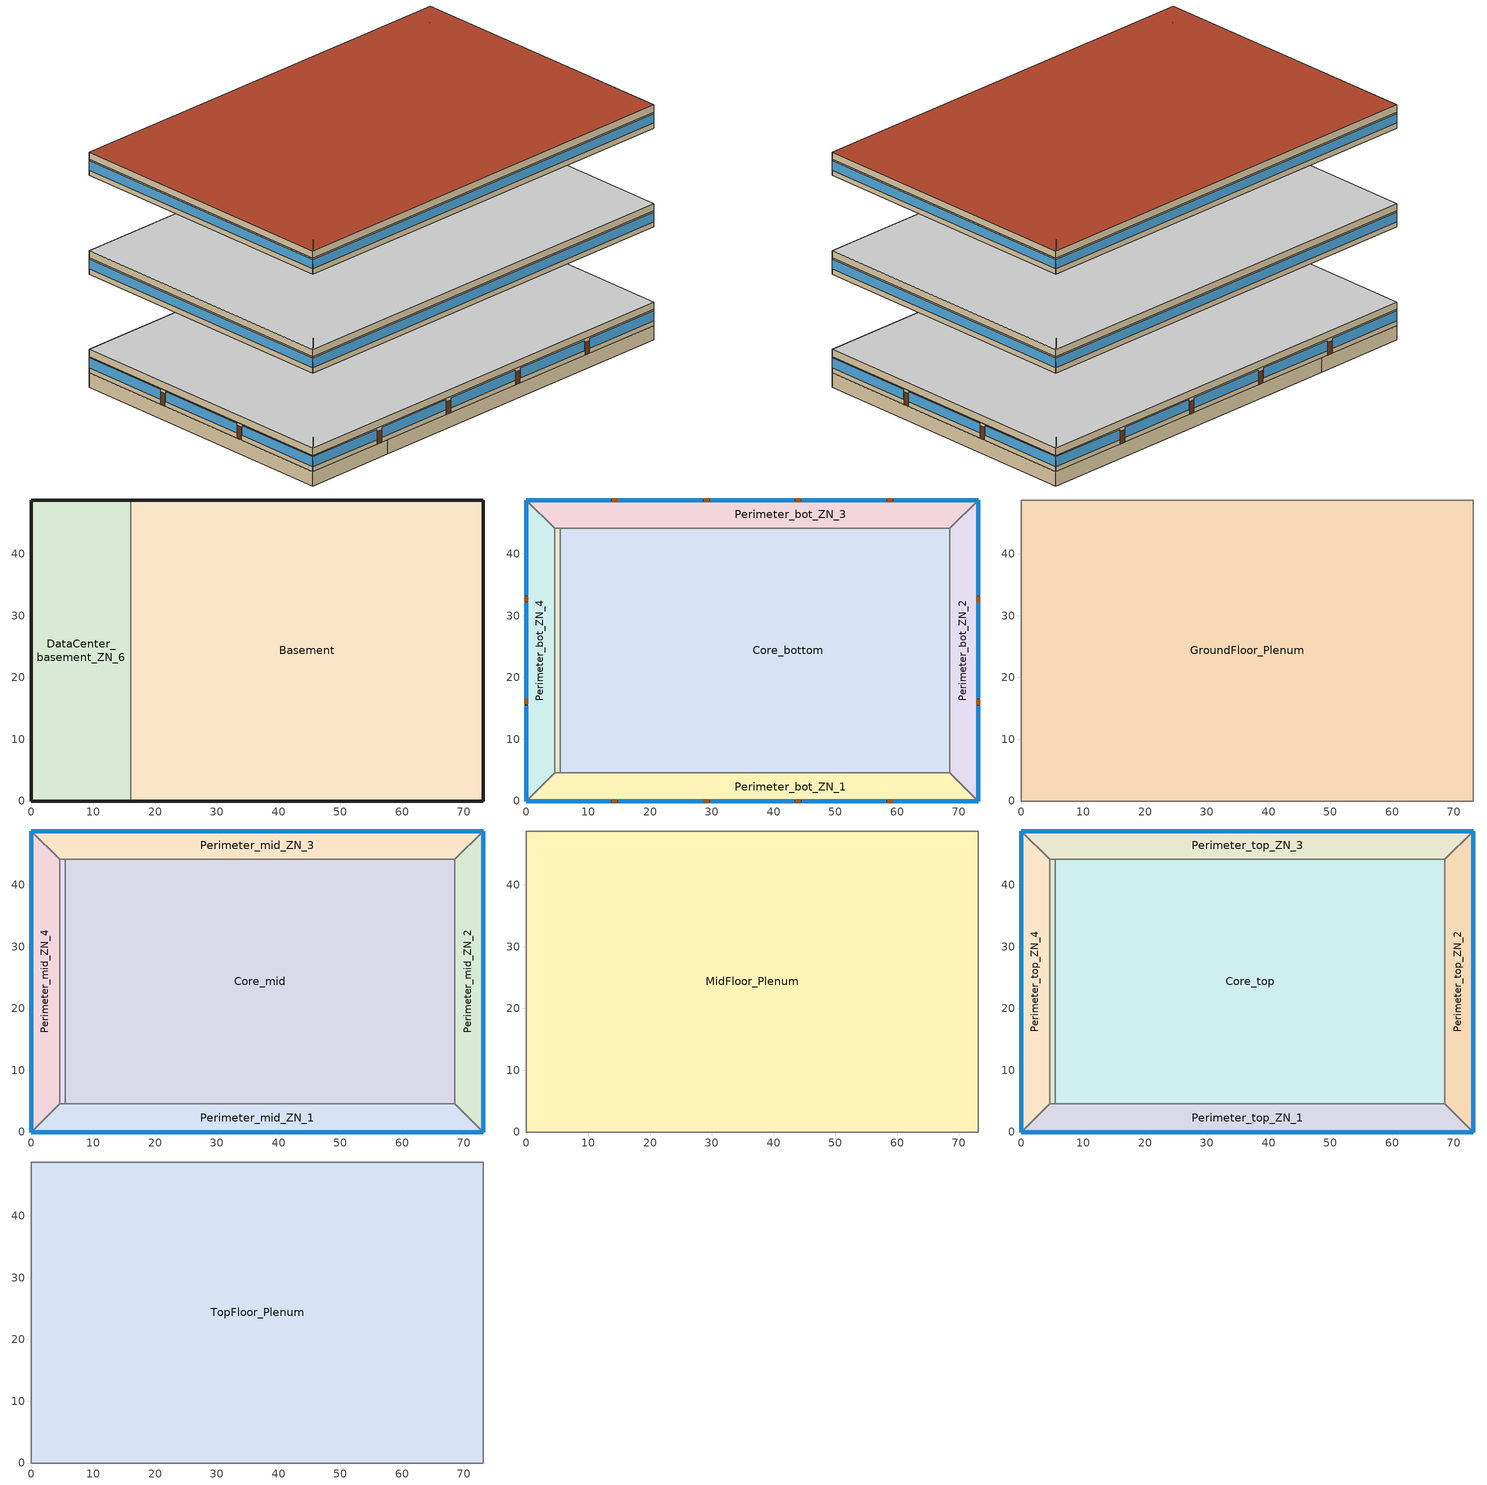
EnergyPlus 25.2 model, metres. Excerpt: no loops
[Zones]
Basement
 floor adiabatic (ext_slab_8in_with_carpet): 73.11,48.74 73.11,0 16.08,0 16.08,48.74 z-2.44
 wall ground (Basement_Wall_East_Cfactor): 73.11,0 73.11,48.74 z-2.44:0
 wall ground (Basement_Wall_South_Cfactor): 16.08,0 73.11,0 z-2.44:0
 wall ground (Basement_Wall_North_Cfactor): 73.11,48.74 16.08,48.74 z-2.44:0
 wall to DataCenter_basement_ZN_6 (int_wall): 16.08,48.74 16.08,0 z-2.44:0
DataCenter_basement_ZN_6
 floor adiabatic (ext_slab_8in_with_carpet): 16.08,48.74 16.08,0 0,0 0,48.74 z-2.44
 wall ground (DataCenter_basement_ZN_6_Wall_North_Cfactor): 16.08,48.74 0,48.74 z-2.44:0
 wall ground (DataCenter_basement_ZN_6_Wall_South_Cfactor): 0,0 16.08,0 z-2.44:0
 wall ground (DataCenter_basement_ZN_6_Wall_West_Cfactor): 0,48.74 0,0 z-2.44:0
Core_bottom
 floor to DataCenter_basement_ZN_6 (int_slab_floor): 16.08,44.16 16.08,4.57 5.49,4.57 5.49,44.16 z0
 floor to Basement (int_slab_floor): 68.53,44.16 68.53,4.57 16.08,4.57 16.08,44.16 z0
 wall to Perimeter_bot_ZN_1 (int_wall): 5.49,4.57 68.53,4.57 z0:2.74
 wall to DataCenter_bot_ZN_6 (int_wall): 5.49,44.16 5.49,4.57 z0:2.74
 wall to Perimeter_bot_ZN_3 (int_wall): 68.53,44.16 5.49,44.16 z0:2.74
 wall to Perimeter_bot_ZN_2 (int_wall): 68.53,4.57 68.53,44.16 z0:2.74
 ceiling adiabatic (DropCeiling): 5.49,44.16 5.49,4.57 68.53,4.57 68.53,44.16 z2.74
Perimeter_bot_ZN_3
 floor to Basement (int_slab_floor): 73.11,48.74 68.53,44.16 16.08,44.16 16.08,48.74 z0
 floor to DataCenter_basement_ZN_6 (int_slab_floor): 16.08,48.74 16.08,44.16 4.57,44.16 0,48.74 z0
 wall outside (nonres_ext_wall_grd): 73.11,48.74 0,48.74 z0:2.74
 wall to Perimeter_bot_ZN_4 (int_wall): 0,48.74 4.57,44.16 z0:2.74
 wall to Perimeter_bot_ZN_2 (int_wall): 68.53,44.16 73.11,48.74 z0:2.74
 wall to DataCenter_bot_ZN_6 (int_wall): 4.57,44.16 5.49,44.16 z0:2.74
 window (Window_U_0.57_SHGC_North_0.39): 73.11,48.74 59.46,48.74 / 58.24,48.74 44.6,48.74 / 43.38,48.74 29.73,48.74 / 28.51,48.74 14.86,48.74 / 13.65,48.74 0,48.74 z0.8:2.5
 door (Swinging Door_con): 59.29,48.74 58.38,48.74 / 44.44,48.74 43.52,48.74 / 29.61,48.74 28.7,48.74 / 14.74,48.74 13.82,48.74 z0:2.13
 ceiling adiabatic (DropCeiling): 0,48.74 4.57,44.16 68.53,44.16 73.11,48.74 z2.74
Perimeter_bot_ZN_2
 floor to Basement (int_slab_floor): 73.11,48.74 73.11,0 68.53,4.57 68.53,44.16 z0
 wall outside (nonres_ext_wall_grd): 73.11,0 73.11,48.74 z0:2.74
 wall to Perimeter_bot_ZN_1 (int_wall): 68.53,4.57 73.11,0 z0:2.74
 window (Window_U_0.57_SHGC_East_0.39): 73.11,0 73.11,15.43 / 73.11,16.65 73.11,32.09 / 73.11,33.3 73.11,48.74 z0.83:2.5
 door (Swinging Door_con): 73.11,15.6 73.11,16.51 / 73.11,32.21 73.11,33.12 z0:2.13
 ceiling adiabatic (DropCeiling): 68.53,44.16 68.53,4.57 73.11,0 73.11,48.74 z2.74
Perimeter_bot_ZN_1
 floor to DataCenter_basement_ZN_6 (int_slab_floor): 16.08,4.57 16.08,0 0,0 4.57,4.57 z0
 floor to Basement (int_slab_floor): 68.53,4.57 73.11,0 16.08,0 16.08,4.57 z0
 wall outside (nonres_ext_wall_grd): 0,0 73.11,0 z0:2.74
 wall to DataCenter_bot_ZN_6 (int_wall): 5.49,4.57 4.57,4.57 z0:2.74
 wall to Perimeter_bot_ZN_4 (int_wall): 4.57,4.57 0,0 z0:2.74
 window (Window_U_0.57_SHGC_South_0.39): 0,0 13.65,0 / 14.87,0 28.51,0 / 29.73,0 43.38,0 / 44.6,0 58.24,0 / 59.46,0 73.11,0 z0.8:2.5
 door (Swinging Door_con): 13.81,0 14.73,0 / 28.64,0 29.56,0 / 43.53,0 44.44,0 / 58.43,0 59.34,0 z0:2.13
 ceiling adiabatic (DropCeiling): 4.57,4.57 0,0 73.11,0 68.53,4.57 z2.74
Perimeter_bot_ZN_4
 floor to DataCenter_basement_ZN_6 (int_slab_floor): 4.57,44.16 4.57,4.57 0,0 0,48.74 z0
 wall outside (nonres_ext_wall_grd): 0,48.74 0,0 z0:2.74
 wall to DataCenter_bot_ZN_6 (int_wall): 4.57,4.57 4.57,44.16 z0:2.74
 window (Window_U_0.57_SHGC_West_0.39): 0,48.74 0,33.3 / 0,32.09 0,16.65 / 0,15.43 0,0 z0.83:2.5
 door (Swinging Door_con): 0,33.19 0,32.27 / 0,16.55 0,15.64 z0:2.13
 ceiling adiabatic (DropCeiling): 0,48.74 0,0 4.57,4.57 4.57,44.16 z2.74
DataCenter_bot_ZN_6
 floor to DataCenter_basement_ZN_6 (int_slab_floor): 5.49,44.16 5.49,4.57 4.57,4.57 4.57,44.16 z0
 ceiling adiabatic (DropCeiling): 4.57,44.16 4.57,4.57 5.49,4.57 5.49,44.16 z2.74
GroundFloor_Plenum
 wall adiabatic (nonres_ext_wall_grd): 73.11,48.74 0,48.74 0,0 73.11,0 73.11,48.74 z2.74:3.96
 ceiling adiabatic (int_slab_ceiling): 0,48.74 0,0 73.11,0 73.11,48.74 z3.96
Core_mid
 floor adiabatic (int_slab_floor): 68.53,44.16 68.53,4.57 5.49,4.57 5.49,44.16 z16.77
 wall to Perimeter_mid_ZN_1 (int_wall): 5.49,4.57 68.53,4.57 z16.77:19.51
 wall to DataCenter_mid_ZN_6 (int_wall): 5.49,44.16 5.49,4.57 z16.77:19.51
 wall to Perimeter_mid_ZN_3 (int_wall): 68.53,44.16 5.49,44.16 z16.77:19.51
 wall to Perimeter_mid_ZN_2 (int_wall): 68.53,4.57 68.53,44.16 z16.77:19.51
 ceiling adiabatic (DropCeiling): 5.49,44.16 5.49,4.57 68.53,4.57 68.53,44.16 z19.51
Perimeter_mid_ZN_3
 floor adiabatic (int_slab_floor): 73.11,48.74 68.53,44.16 4.57,44.16 0,48.74 z16.77
 wall outside (nonres_ext_wall_mid): 73.11,48.74 0,48.74 z16.77:19.51
 wall to Perimeter_mid_ZN_4 (int_wall): 0,48.74 4.57,44.16 z16.77:19.51
 wall to Perimeter_mid_ZN_2 (int_wall): 68.53,44.16 73.11,48.74 z16.77:19.51
 wall to DataCenter_mid_ZN_6 (int_wall): 4.57,44.16 5.49,44.16 z16.77:19.51
 window (Window_U_0.57_SHGC_North_0.39): 73.11,48.74 0,48.74 z17.68:19.27
 ceiling adiabatic (DropCeiling): 0,48.74 4.57,44.16 68.53,44.16 73.11,48.74 z19.51
Perimeter_mid_ZN_2
 floor adiabatic (int_slab_floor): 73.11,48.74 73.11,0 68.53,4.57 68.53,44.16 z16.77
 wall outside (nonres_ext_wall_mid): 73.11,0 73.11,48.74 z16.77:19.51
 wall to Perimeter_mid_ZN_1 (int_wall): 68.53,4.57 73.11,0 z16.77:19.51
 window (Window_U_0.57_SHGC_East_0.39): 73.11,0 73.11,48.74 z17.68:19.27
 ceiling adiabatic (DropCeiling): 68.53,44.16 68.53,4.57 73.11,0 73.11,48.74 z19.51
Perimeter_mid_ZN_1
 floor adiabatic (int_slab_floor): 68.53,4.57 73.11,0 0,0 4.57,4.57 z16.77
 wall outside (nonres_ext_wall_mid): 0,0 73.11,0 z16.77:19.51
 wall to DataCenter_mid_ZN_6 (int_wall): 5.49,4.57 4.57,4.57 z16.77:19.51
 wall to Perimeter_mid_ZN_4 (int_wall): 4.57,4.57 0,0 z16.77:19.51
 window (Window_U_0.57_SHGC_South_0.39): 0,0 73.11,0 z17.68:19.27
 ceiling adiabatic (DropCeiling): 4.57,4.57 0,0 73.11,0 68.53,4.57 z19.51
Perimeter_mid_ZN_4
 floor adiabatic (int_slab_floor): 4.57,44.16 4.57,4.57 0,0 0,48.74 z16.77
 wall outside (nonres_ext_wall_mid): 0,48.74 0,0 z16.77:19.51
 wall to DataCenter_mid_ZN_6 (int_wall): 4.57,4.57 4.57,44.16 z16.77:19.51
 window (Window_U_0.57_SHGC_West_0.39): 0,48.74 0,0 z17.68:19.27
 ceiling adiabatic (DropCeiling): 0,48.74 0,0 4.57,4.57 4.57,44.16 z19.51
DataCenter_mid_ZN_6
 floor adiabatic (int_slab_floor): 5.49,44.16 5.49,4.57 4.57,4.57 4.57,44.16 z16.77
 ceiling adiabatic (DropCeiling): 4.57,44.16 4.57,4.57 5.49,4.57 5.49,44.16 z19.51
MidFloor_Plenum
 wall adiabatic (nonres_ext_wall_mid): 73.11,48.74 0,48.74 0,0 73.11,0 73.11,48.74 z19.51:20.73
 ceiling adiabatic (int_slab_ceiling): 0,48.74 0,0 73.11,0 73.11,48.74 z20.73
Core_top
 floor adiabatic (int_slab_floor): 68.53,44.16 68.53,4.57 5.49,4.57 5.49,44.16 z33.54
 wall to Perimeter_bot_ZN_1 (int_wall): 5.49,4.57 68.53,4.57 z33.54:36.28
 wall to Perimeter_top_ZN_4 (int_wall): 5.49,44.16 5.49,4.57 z33.54:36.28
 wall to Perimeter_top_ZN_3 (int_wall): 68.53,44.16 5.49,44.16 z33.54:36.28
 wall to Perimeter_top_ZN_2 (int_wall): 68.53,4.57 68.53,44.16 z33.54:36.28
 ceiling adiabatic (DropCeiling): 5.49,44.16 5.49,4.57 68.53,4.57 68.53,44.16 z36.28
Perimeter_top_ZN_3
 floor adiabatic (int_slab_floor): 73.11,48.74 68.53,44.16 4.57,44.16 0,48.74 z33.54
 wall outside (nonres_ext_wall_top): 73.11,48.74 0,48.74 z33.54:36.28
 wall to Perimeter_top_ZN_4 (int_wall): 0,48.74 4.57,44.16 z33.54:36.28
 wall to Perimeter_top_ZN_2 (int_wall): 68.53,44.16 73.11,48.74 z33.54:36.28
 wall to DataCenter_top_ZN_6 (int_wall): 4.57,44.16 5.49,44.16 z33.54:36.28
 window (Window_U_0.57_SHGC_North_0.39): 73.11,48.74 0,48.74 z34.45:36.04
 ceiling adiabatic (DropCeiling): 0,48.74 4.57,44.16 68.53,44.16 73.11,48.74 z36.28
Perimeter_top_ZN_2
 floor adiabatic (int_slab_floor): 73.11,48.74 73.11,0 68.53,4.57 68.53,44.16 z33.54
 wall outside (nonres_ext_wall_top): 73.11,0 73.11,48.74 z33.54:36.28
 wall to Perimeter_top_ZN_1 (int_wall): 68.53,4.57 73.11,0 z33.54:36.28
 window (Window_U_0.57_SHGC_East_0.39): 73.11,0 73.11,48.74 z34.45:36.04
 ceiling adiabatic (DropCeiling): 68.53,44.16 68.53,4.57 73.11,0 73.11,48.74 z36.28
Perimeter_top_ZN_1
 floor adiabatic (int_slab_floor): 68.53,4.57 73.11,0 0,0 4.57,4.57 z33.54
 wall outside (nonres_ext_wall_top): 0,0 73.11,0 z33.54:36.28
 wall to DataCenter_top_ZN_6 (int_wall): 5.49,4.57 4.57,4.57 z33.54:36.28
 wall to Perimeter_top_ZN_4 (int_wall): 4.57,4.57 0,0 z33.54:36.28
 window (Window_U_0.57_SHGC_South_0.39): 0,0 73.11,0 z34.45:36.04
 ceiling adiabatic (DropCeiling): 4.57,4.57 0,0 73.11,0 68.53,4.57 z36.28
Perimeter_top_ZN_4
 floor adiabatic (int_slab_floor): 4.57,44.16 4.57,4.57 0,0 0,48.74 z33.54
 wall outside (nonres_ext_wall_top): 0,48.74 0,0 z33.54:36.28
 wall to DataCenter_top_ZN_6 (int_wall): 4.57,4.57 4.57,44.16 z33.54:36.28
 window (Window_U_0.57_SHGC_West_0.39): 0,48.74 0,0 z34.45:36.04
 ceiling adiabatic (DropCeiling): 0,48.74 0,0 4.57,4.57 4.57,44.16 z36.28
DataCenter_top_ZN_6
 floor adiabatic (int_slab_floor): 5.49,44.16 5.49,4.57 4.57,4.57 4.57,44.16 z33.54
 ceiling adiabatic (DropCeiling): 4.57,44.16 4.57,4.57 5.49,4.57 5.49,44.16 z36.28
TopFloor_Plenum
 wall adiabatic (nonres_ext_wall_top): 0,0 73.11,0 73.11,48.74 0,48.74 0,0 z36.28:37.5
 roof outside (nonres_roof): 0,48.74 0,0 73.11,0 73.11,48.74 z37.5
[Building]
OfficeLarge: North Axis {deg}=0; Terrain=City; Loads Convergence Tolerance Value {W}=0.04; Temperature Convergence Tolerance Value {deltaC}=0.2; Solar Distribution=FullInteriorAndExterior; Maximum Number of Warmup Days=25; Minimum Number of Warmup Days=6
[Site:Location]
Denver-Aurora-Buckley.AFB_CO_USA WMO=724695: Latitude {deg}=39.72; Longitude {deg}=-104.75; Time Zone {hr}=-7; Elevation {m}=1726
[SizingPeriod:DesignDay] Day of Month=21; Dry-Bulb Temperature Range Modifier Type=DefaultMultipliers; Humidity Condition Type=Wetbulb; Barometric Pressure {Pa}=82237; Rain Indicator=No; Snow Indicator=No; Daylight Saving Time Indicator=No
Name | Month | Day Type | Maximum Dry-Bulb Temperature {C} | Daily Dry-Bulb Temperature Range {deltaC} | Wetbulb or DewPoint at Maximum Dry-Bulb {C} | Wind Speed {m/s} | Wind Direction {deg} | Solar Model Indicator | Sky Clearness | ASHRAE Clear Sky Optical Depth for Beam Irradiance (taub) | ASHRAE Clear Sky Optical Depth for Diffuse Irradiance (taud)
Denver-Aurora-Buckley.AFB_CO_USA Ann Htg 99.6% Condns DB | 12 | WinterDesignDay | -17.9 | 0 | -17.9 | 2.5 | 180 | ASHRAEClearSky | 0
Denver-Aurora-Buckley.AFB_CO_USA Ann Clg .4% Condns DB=>MWB | 7 | SummerDesignDay | 33.9 | 14.8 | 15 | 3.6 | 30 | ASHRAETau |  | 0.423 | 2.02
[Site:WaterMainsTemperature]
Calculation Method=Correlation; Annual Average Outdoor Air Temperature {C}=9.95; Maximum Difference In Monthly Average Outdoor Air Temperatures {deltaC}=23.7
[Site:GroundTemperature:FCfactorMethod]
7.1, 3, -1, 0.8, -0.2, 4.8, 6.1, 13.7, 22.2, 22.7, 21.7, 18.5
[Material:NoMass] Thermal Absorptance=0.9; Solar Absorptance=0.7
Name | Roughness | Thermal Resistance {m2-K/W} | Visible Absorptance
Opaque Door panel_con | MediumRough | 0.101886 | 0.7
CP02 CARPET PAD | VeryRough | 0.21648 | 0.8
Nonres_Roof_Insulation | MediumSmooth | 2.59864 | 0.7
Nonres_Exterior_Wall_Insulation_grd; Nonres_Exterior_Wall_Insulation_mid; Nonres_Exterior_Wall_Insulation_top | MediumSmooth | 1.71283 | 0.7
[Construction]
Swinging Door_con: Opaque Door panel_con
InteriorFurnishings: Std Wood 6inch
DropCeiling: AC02 Acoustic Ceiling
int_wall: G01 13mm gypsum board, G01 13mm gypsum board
ext_slab_8in_with_carpet: 200mm Normalweight concrete floor, CP02 CARPET PAD
int_slab_floor: 100mm Normalweight concrete floor, CP02 CARPET PAD
int_slab_ceiling: CP02 CARPET PAD, 100mm Normalweight concrete floor
nonres_roof: F13 Built-up roofing, Nonres_Roof_Insulation, F08 Metal surface
nonres_ext_wall_grd: F07 25mm stucco, G01 16mm gypsum board, Nonres_Exterior_Wall_Insulation_grd, G01 16mm gypsum board
nonres_ext_wall_mid: F07 25mm stucco, G01 16mm gypsum board, Nonres_Exterior_Wall_Insulation_mid, G01 16mm gypsum board
nonres_ext_wall_top: F07 25mm stucco, G01 16mm gypsum board, Nonres_Exterior_Wall_Insulation_top, G01 16mm gypsum board
Window_U_0.57_SHGC_East_0.39: Glazing Layer East
Window_U_0.57_SHGC_South_0.39: Glazing Layer South
Window_U_0.57_SHGC_West_0.39: Glazing Layer West
Window_U_0.57_SHGC_North_0.39: Glazing Layer North
[Material]
Name | Roughness | Thickness {m} | Conductivity {W/m-K} | Density {kg/m3} | Specific Heat {J/kg-K} | Thermal Absorptance | Solar Absorptance | Visible Absorptance
Std Wood 6inch | MediumSmooth | 0.15 | 0.12 | 540 | 1210 | 0.9 | 0.7 | 0.7
AC02 Acoustic Ceiling | MediumSmooth | 0.0127 | 0.057 | 288 | 1339 | 0.9 | 0.7 | 0.2
F07 25mm stucco | Smooth | 0.0254 | 0.72 | 1856 | 840 | 0.9 | 0.7 | 0.7
F08 Metal surface | Smooth | 0.0008 | 45.28 | 7824 | 500
F13 Built-up roofing | Rough | 0.0095 | 0.16 | 1120 | 1460 | 0.9 | 0.7
G01 13mm gypsum board | Smooth | 0.0127 | 0.16 | 800 | 1090 | 0.9 | 0.7 | 0.5
G01 16mm gypsum board | MediumSmooth | 0.0159 | 0.16 | 800 | 1090
100mm Normalweight concrete floor | MediumRough | 0.1016 | 2.31 | 2322 | 832
200mm Normalweight concrete floor | MediumRough | 0.2032 | 2.31 | 2322 | 832
[WindowMaterial:SimpleGlazingSystem] U-Factor {W/m2-K}=3.23661; Solar Heat Gain Coefficient=0.39; Visible Transmittance=0.429
Glazing Layer East; Glazing Layer South; Glazing Layer West; Glazing Layer North
[Construction:CfactorUndergroundWall] C-Factor {W/m2-K}=6.47292; Height {m}=2.439
Basement_Wall_East_Cfactor; Basement_Wall_South_Cfactor; Basement_Wall_North_Cfactor; DataCenter_basement_ZN_6_Wall_North_Cfactor; DataCenter_basement_ZN_6_Wall_South_Cfactor; DataCenter_basement_ZN_6_Wall_West_Cfactor
[Exterior:FuelEquipment] Fuel Use Type=Electricity
Name | Schedule | Design Level {W}
Elevator_Lift_Running | elevator_running_sch | 834376
Elevator_Lift_Standby | elevator_standby_sch | 19200
Elevators_Lights_Fan | ELEV_LIGHT_FAN_SCH_24_7 | 1944
[Zone]
Name | Type | Multiplier | Ceiling Height {m} | Volume {m3} | Floor Area {m2} | Part of Total Floor Area
Basement; Core_bottom; Core_top; Perimeter_bot_ZN_3; Perimeter_bot_ZN_2; Perimeter_bot_ZN_1; Perimeter_bot_ZN_4; Perimeter_top_ZN_3; Perimeter_top_ZN_2; Perimeter_top_ZN_1; Perimeter_top_ZN_4 | 1 | 1 | autocalculate | autocalculate | autocalculate | YES
Core_mid; Perimeter_mid_ZN_3; Perimeter_mid_ZN_2; Perimeter_mid_ZN_1; Perimeter_mid_ZN_4 | 1 | 10 | autocalculate | autocalculate | autocalculate | YES
GroundFloor_Plenum; TopFloor_Plenum |  | 1 | autocalculate | autocalculate | autocalculate | No
MidFloor_Plenum |  | 10 | autocalculate | autocalculate | autocalculate | No
DataCenter_bot_ZN_6; DataCenter_top_ZN_6; DataCenter_basement_ZN_6 |  | 1
DataCenter_mid_ZN_6 |  | 10
[InternalMass] Construction=InteriorFurnishings
Name | Zone or ZoneList | Surface Area {m2}
Basement_InternalMass_1 | Basement | 7126.21
Core_bottom_InternalMass_1 | Core_bottom | 5064.65
Core_mid_InternalMass_1 | Core_mid | 5064.65
Core_top_InternalMass_1 | Core_top | 5064.65
Perimeter_bot_ZN_3_InternalMass_1 | Perimeter_bot_ZN_3 | 626.8258
Perimeter_bot_ZN_2_InternalMass_1 | Perimeter_bot_ZN_2 | 403.9504
Perimeter_bot_ZN_1_InternalMass_1 | Perimeter_bot_ZN_1 | 626.8354
Perimeter_bot_ZN_4_InternalMass_1 | Perimeter_bot_ZN_4 | 403.9478
Perimeter_mid_ZN_3_InternalMass_1 | Perimeter_mid_ZN_3 | 626.8258
Perimeter_mid_ZN_2_InternalMass_1 | Perimeter_mid_ZN_2 | 403.9504
Perimeter_mid_ZN_1_InternalMass_1 | Perimeter_mid_ZN_1 | 626.8354
Perimeter_mid_ZN_4_InternalMass_1 | Perimeter_mid_ZN_4 | 403.9478
Perimeter_top_ZN_3_InternalMass_1 | Perimeter_top_ZN_3 | 626.8258
Perimeter_top_ZN_2_InternalMass_1 | Perimeter_top_ZN_2 | 403.9504
Perimeter_top_ZN_1_InternalMass_1 | Perimeter_top_ZN_1 | 626.8354
Perimeter_top_ZN_4_InternalMass_1 | Perimeter_top_ZN_4 | 403.9478
[People] Number of People Calculation Method=Area/Person; Floor Area per Person {m2/person}=18.5788; Fraction Radiant=0.3; Sensible Heat Fraction=AUTOCALCULATE; Activity Level Schedule=ACTIVITY_SCH; Enable ASHRAE 55 Comfort Warnings=No; Mean Radiant Temperature Calculation Type=EnclosureAveraged; Work Efficiency Schedule=WORK_EFF_SCH; Clothing Insulation Calculation Method=ClothingInsulationSchedule; Clothing Insulation Schedule=CLOTHING_SCH; Air Velocity Schedule=AIR_VELO_SCH; Thermal Comfort Model 1 Type=FANGER
Name | Zone or ZoneList or Space or SpaceList | Number of People Schedule
DataCenter_bot_ZN_6 | DataCenter_bot_ZN_6 | BLDG_OCC_SCH_wo_SB
DataCenter_mid_ZN_6 | DataCenter_mid_ZN_6 | BLDG_OCC_SCH_wo_SB
DataCenter_top_ZN_6 | DataCenter_top_ZN_6 | BLDG_OCC_SCH_wo_SB
DataCenter_basement_ZN_6 | DataCenter_basement_ZN_6 | BLDG_OCC_SCH_wo_SB
Basement | Basement | BLDG_OCC_SCH_wo_SB
Core_bottom | Core_bottom | BLDG_OCC_SCH_wo_SB
Core_mid | Core_mid | BLDG_OCC_SCH_wo_SB
Core_top | Core_top | BLDG_OCC_SCH_wo_SB
Perimeter_bot_ZN_3 | Perimeter_bot_ZN_3 | BLDG_OCC_SCH_wo_SB
Perimeter_bot_ZN_2 | Perimeter_bot_ZN_2 | BLDG_OCC_SCH_wo_SB
Perimeter_bot_ZN_1 | Perimeter_bot_ZN_1 | BLDG_OCC_SCH_wo_SB
Perimeter_bot_ZN_4 | Perimeter_bot_ZN_4 | BLDG_OCC_SCH_wo_SB
Perimeter_mid_ZN_3 | Perimeter_mid_ZN_3 | BLDG_OCC_SCH_wo_SB
Perimeter_mid_ZN_2 | Perimeter_mid_ZN_2 | BLDG_OCC_SCH_w_SB
Perimeter_mid_ZN_1 | Perimeter_mid_ZN_1 | BLDG_OCC_SCH_wo_SB
Perimeter_mid_ZN_4 | Perimeter_mid_ZN_4 | BLDG_OCC_SCH_wo_SB
Perimeter_top_ZN_3 | Perimeter_top_ZN_3 | BLDG_OCC_SCH_wo_SB
Perimeter_top_ZN_2 | Perimeter_top_ZN_2 | BLDG_OCC_SCH_wo_SB
Perimeter_top_ZN_1 | Perimeter_top_ZN_1 | BLDG_OCC_SCH_wo_SB
Perimeter_top_ZN_4 | Perimeter_top_ZN_4 | BLDG_OCC_SCH_wo_SB
[Lights] Design Level Calculation Method=Watts/Area; Return Air Fraction=0; Fraction Radiant=0.7; Fraction Visible=0.2; Fraction Replaceable=1; Return Air Fraction Calculated from Plenum Temperature=No
Name | Zone or ZoneList or Space or SpaceList | Schedule | Watts per Floor Area {W/m2}
Basement_Lights | Basement | ltg_sch_office | 11.651
Core_bottom_Lights | Core_bottom | ltg_sch_office | 11.651
Core_mid_Lights | Core_mid | ltg_sch_office | 11.651
Core_top_Lights | Core_top | ltg_sch_office | 11.651
Perimeter_bot_ZN_3_Lights | Perimeter_bot_ZN_3 | ltg_sch_office | 11.651
Perimeter_bot_ZN_2_Lights | Perimeter_bot_ZN_2 | ltg_sch_office | 11.651
Perimeter_bot_ZN_1_Lights | Perimeter_bot_ZN_1 | ltg_sch_office | 11.651
Perimeter_bot_ZN_4_Lights | Perimeter_bot_ZN_4 | ltg_sch_office | 11.651
Perimeter_mid_ZN_3_Lights | Perimeter_mid_ZN_3 | ltg_sch_office | 11.651
Perimeter_mid_ZN_2_Lights | Perimeter_mid_ZN_2 | ltg_sch_office | 11.651
Perimeter_mid_ZN_1_Lights | Perimeter_mid_ZN_1 | ltg_sch_office | 11.651
Perimeter_mid_ZN_4_Lights | Perimeter_mid_ZN_4 | ltg_sch_office | 11.651
Perimeter_top_ZN_3_Lights | Perimeter_top_ZN_3 | ltg_sch_office | 11.651
Perimeter_top_ZN_2_Lights | Perimeter_top_ZN_2 | ltg_sch_office | 11.651
Perimeter_top_ZN_1_Lights | Perimeter_top_ZN_1 | ltg_sch_office | 11.651
Perimeter_top_ZN_4_Lights | Perimeter_top_ZN_4 | ltg_sch_office | 11.651
DataCenter_Basement_Lights | DataCenter_basement_ZN_6 | ltg_sch_office | 11.651
DataCenter_bot_Lights | DataCenter_bot_ZN_6 | ltg_sch_datacenter | 22.36738
DataCenter_mid_Lights | DataCenter_mid_ZN_6 | ltg_sch_datacenter | 22.36738
DataCenter_top_Lights | DataCenter_top_ZN_6 | ltg_sch_datacenter | 22.36738
[ElectricEquipment] Fraction Latent=0; Fraction Lost=0
Name | Zone or ZoneList or Space or SpaceList | Schedule | Design Level Calculation Method | Design Level {W} | Fraction Radiant | Watts per Floor Area {W/m2}
Basement_MiscPlug_Equip | Basement | Always_on | EquipmentLevel | 13457.5 | 0.5
Core_bottom_MiscPlug_Equip | Core_bottom | BLDG_EQUIP_SCH | EquipmentLevel | 20142.9 | 0.5
Core_mid_MiscPlug_Equip | Core_mid | BLDG_EQUIP_SCH | EquipmentLevel | 20142.8 | 0.5
Core_top_MiscPlug_Equip | Core_top | BLDG_EQUIP_SCH | EquipmentLevel | 20142.8 | 0.5
Perimeter_bot_ZN_3_MiscPlug_Equip | Perimeter_bot_ZN_3 | BLDG_EQUIP_SCH | EquipmentLevel | 2529.24 | 0.5
Perimeter_bot_ZN_2_MiscPlug_Equip | Perimeter_bot_ZN_2 | BLDG_EQUIP_SCH | EquipmentLevel | 1629.94 | 0.5
Perimeter_bot_ZN_1_MiscPlug_Equip | Perimeter_bot_ZN_1 | BLDG_EQUIP_SCH | EquipmentLevel | 2529.28 | 0.5
Perimeter_bot_ZN_4_MiscPlug_Equip | Perimeter_bot_ZN_4 | BLDG_EQUIP_SCH | EquipmentLevel | 1629.93 | 0.5
Perimeter_mid_ZN_3_MiscPlug_Equip | Perimeter_mid_ZN_3 | BLDG_EQUIP_SCH | EquipmentLevel | 2529.24 | 0.5
Perimeter_mid_ZN_2_MiscPlug_Equip | Perimeter_mid_ZN_2 | BLDG_EQUIP_SCH | EquipmentLevel | 1629.94 | 0.5
Perimeter_mid_ZN_1_MiscPlug_Equip | Perimeter_mid_ZN_1 | BLDG_EQUIP_SCH | EquipmentLevel | 2529.28 | 0.5
Perimeter_mid_ZN_4_MiscPlug_Equip | Perimeter_mid_ZN_4 | BLDG_EQUIP_SCH | EquipmentLevel | 1629.93 | 0.5
Perimeter_top_ZN_3_MiscPlug_Equip | Perimeter_top_ZN_3 | BLDG_EQUIP_SCH | EquipmentLevel | 2529.24 | 0.5
Perimeter_top_ZN_2_MiscPlug_Equip | Perimeter_top_ZN_2 | BLDG_EQUIP_SCH | EquipmentLevel | 1629.94 | 0.5
Perimeter_top_ZN_1_MiscPlug_Equip | Perimeter_top_ZN_1 | BLDG_EQUIP_SCH | EquipmentLevel | 2529.28 | 0.5
Perimeter_top_ZN_4_MiscPlug_Equip | Perimeter_top_ZN_4 | BLDG_EQUIP_SCH | EquipmentLevel | 1629.93 | 0.5
DataCenter_Basement_MiscPlug_Equip | DataCenter_basement_ZN_6 | DataCenter_EQUIP_SCH | Watts/Area | 0 | 0.1 | 484.423
DataCenter_bot_MiscPlug_Equip | DataCenter_bot_ZN_6 | DataCenter_EQUIP_SCH | Watts/Area | 0 | 0.1 | 215.299
DataCenter_mid_MiscPlug_Equip | DataCenter_mid_ZN_6 | DataCenter_EQUIP_SCH | Watts/Area | 0 | 0.1 | 215.299
DataCenter_top_MiscPlug_Equip | DataCenter_top_ZN_6 | DataCenter_EQUIP_SCH | Watts/Area | 0 | 0.1 | 215.299
[Exterior:Lights]
Exterior_Lights: Schedule=Exterior_Lgt_ALWAYS_ON; Design Level {W}=64082.8; Control Option=AstronomicalClock
[ZoneInfiltration:DesignFlowRate] Schedule=INFIL_SCH_PNNL; Design Flow Rate Calculation Method=Flow/ExteriorWallArea; Flow Rate per Exterior Surface Area {m3/s-m2}=0.000569572; Constant Term Coefficient=0; Temperature Term Coefficient=0; Velocity Term Coefficient=0.224; Velocity Squared Term Coefficient=0
Name | Zone or ZoneList or Space or SpaceList
Perimeter_bot_ZN_3_Infiltration | Perimeter_bot_ZN_3
Perimeter_bot_ZN_2_Infiltration | Perimeter_bot_ZN_2
Perimeter_bot_ZN_1_Infiltration | Perimeter_bot_ZN_1
Perimeter_bot_ZN_4_Infiltration | Perimeter_bot_ZN_4
Perimeter_mid_ZN_3_Infiltration | Perimeter_mid_ZN_3
Perimeter_mid_ZN_2_Infiltration | Perimeter_mid_ZN_2
Perimeter_mid_ZN_1_Infiltration | Perimeter_mid_ZN_1
Perimeter_mid_ZN_4_Infiltration | Perimeter_mid_ZN_4
Perimeter_top_ZN_3_Infiltration | Perimeter_top_ZN_3
Perimeter_top_ZN_2_Infiltration | Perimeter_top_ZN_2
Perimeter_top_ZN_1_Infiltration | Perimeter_top_ZN_1
Perimeter_top_ZN_4_Infiltration | Perimeter_top_ZN_4
GroundFloor_Plenum_Infiltration | GroundFloor_Plenum
MidFloor_Plenum_Infiltration | MidFloor_Plenum
TopFloor_Plenum_Infiltration | TopFloor_Plenum
[AvailabilityManager:Scheduled]
Name | Schedule
VAV_bot WITH REHEAT Availability Manager; VAV_mid WITH REHEAT Availability Manager; VAV_top WITH REHEAT Availability Manager; CAV_bas Availability Manager | HVACOperationSchd
AirLoop DataCenter Basement Availability Manager; AirLoop DataCenter bot Availability Manager; AirLoop DataCenter mid Availability Manager; AirLoop DataCenter top Availability Manager | Always_On
[Schedule:Compact]
elevator_running_sch: Through: 12/31, For: SummerDesignDay, Until: 24:00, 0.26126, For: WinterDesignDay, Until: 24:00, 0, For: Weekdays, Until: 01:00, 0, Until: 02:00, 0, Until: 03:00, 0, Until: 04:00, 0, Until: 05:00, 0, Until: 06:00, 0, Until: 07:00, 0.09926, Until: 08:00, 0.26126, Until: 09:00, 0.26126, Until: 10:00, 0.09926, Until: 11:00, 0.09926, Until: 12:00, 0.26126, Until: 13:00, 0.09926, Until: 14:00, 0.09926, Until: 15:00, 0.09926, Until: 16:00, 0.26126, Until: 17:00, 0.26126, Until: 18:00, 0.26126, Until: 19:00, 0, Until: 20:00, 0, Until: 21:00, 0, Until: 22:00, 0, Until: 23:00, 0, Until: 24:00, 0, For: Saturday, Until: 01:00, 0, Until: 02:00, 0, Until: 03:00, 0, Until: 04:00, 0, Until: 05:00, 0, Until: 06:00, 0, Until: 07:00, 0.09926, Until: 08:00, 0.26126, Until: 09:00, 0.26126, Until: 10:00, 0.09926, Until: 11:00, 0.09926, Until: 12:00, 0.26126, Until: 13:00, 0.09926, Until: 14:00, 0.09926, Until: 15:00, 0.09926, Until: 16:00, 0.26126, Until: 17:00, 0.26126, Until: 18:00, 0.26126, Until: 19:00, 0, Until: 20:00, 0, Until: 21:00, 0, Until: 22:00, 0, Until: 23:00, 0, Until: 24:00, 0, For: Sunday Holidays AllOtherDays, Until: 01:00, 0, Until: 02:00, 0, Until: 03:00, 0, Until: 04:00, 0, Until: 05:00, 0, Until: 06:00, 0, Until: 07:00, 0, Until: 08:00, 0, Until: 09:00, 0, Until: 10:00, 0, Until: 11:00, 0, Until: 12:00, 0, Until: 13:00, 0, Until: 14:00, 0, Until: 15:00, 0, Until: 16:00, 0, Until: 17:00, 0, Until: 18:00, 0, Until: 19:00, 0, Until: 20:00, 0, Until: 21:00, 0, Until: 22:00, 0, Until: 23:00, 0, Until: 24:00, 0
elevator_standby_sch: Through: 12/31, For: SummerDesignDay, Until: 24:00, 1, For: WinterDesignDay, Until: 24:00, 0.60517, For: Weekdays, Until: 01:00, 1, Until: 02:00, 1, Until: 03:00, 1, Until: 04:00, 1, Until: 05:00, 1, Until: 06:00, 1, Until: 07:00, 0.85, Until: 08:00, 0.60517, Until: 09:00, 0.60517, Until: 10:00, 0.85, Until: 11:00, 0.85, Until: 12:00, 0.60517, Until: 13:00, 0.85, Until: 14:00, 0.85, Until: 15:00, 0.85, Until: 16:00, 0.60517, Until: 17:00, 0.60517, Until: 18:00, 0.60517, Until: 19:00, 1, Until: 20:00, 1, Until: 21:00, 1, Until: 22:00, 1, Until: 23:00, 1, Until: 24:00, 1, For: Saturday, Until: 01:00, 1, Until: 02:00, 1, Until: 03:00, 1, Until: 04:00, 1, Until: 05:00, 1, Until: 06:00, 1, Until: 07:00, 0.85, Until: 08:00, 0.60517, Until: 09:00, 0.60517, Until: 10:00, 0.85, Until: 11:00, 0.85, Until: 12:00, 0.60517, Until: 13:00, 0.85, Until: 14:00, 0.85, Until: 15:00, 0.85, Until: 16:00, 0.60517, Until: 17:00, 0.60517, Until: 18:00, 0.60517, Until: 19:00, 1, Until: 20:00, 1, Until: 21:00, 1, Until: 22:00, 1, Until: 23:00, 1, Until: 24:00, 1, For: Sunday Holidays AllOtherDays, Until: 01:00, 1, Until: 02:00, 1, Until: 03:00, 1, Until: 04:00, 1, Until: 05:00, 1, Until: 06:00, 1, Until: 07:00, 1, Until: 08:00, 1, Until: 09:00, 1, Until: 10:00, 1, Until: 11:00, 1, Until: 12:00, 1, Until: 13:00, 1, Until: 14:00, 1, Until: 15:00, 1, Until: 16:00, 1, Until: 17:00, 1, Until: 18:00, 1, Until: 19:00, 1, Until: 20:00, 1, Until: 21:00, 1, Until: 22:00, 1, Until: 23:00, 1, Until: 24:00, 1
ALWAYS_ON; Exterior_Lgt_ALWAYS_ON; ELEV_LIGHT_FAN_SCH_24_7: Through: 12/31, For: AllDays, Until: 24:00, 1
HVACOperationSchd: Through: 12/31, For: Weekdays SummerDesignDay, Until: 06:00, 0, Until: 22:00, 1, Until: 24:00, 0, For: Saturday WinterDesignDay, Until: 06:00, 0, Until: 18:00, 1, Until: 24:00, 0, For: Sunday Holidays AllOtherDays, Until: 24:00, 0
BLDG_EQUIP_SCH: Through: 12/31, For: Weekdays, Until: 06:00, 0.294776, Until: 08:00, 0.379657, Until: 12:00, 0.854229, Until: 13:00, 0.759315, Until: 17:00, 0.854229, Until: 18:00, 0.474572, Until: 24:00, 0.379657, For: SummerDesignDay, Until: 24:00, 1, For: Saturday, Until: 06:00, 0.221082, Until: 08:00, 0.379657, Until: 12:00, 0.474572, Until: 17:00, 0.3322, Until: 19:00, 0.284743, Until: 24:00, 0.221082, For: WinterDesignDay, Until: 24:00, 0, For: Sunday Holidays AllOtherDays, Until: 06:00, 0.221082, Until: 18:00, 0.284743, Until: 24:00, 0.221082
DataCenter_EQUIP_SCH: Through: 1/31, For: SummerDesignDay, Until: 24:00, 1, For: WinterDesignDay, Until: 24:00, 0.25, For: AllOtherDays, Until: 24:00, 0.25, Through: 2/28, For: SummerDesignDay, Until: 24:00, 1, For: WinterDesignDay, Until: 24:00, 0.25, For: AllOtherDays, Until: 24:00, 0.5, Through: 3/31, For: SummerDesignDay, Until: 24:00, 1, For: WinterDesignDay, Until: 24:00, 0.25, For: AllOtherDays, Until: 24:00, 0.75, Through: 4/30, For: SummerDesignDay, Until: 24:00, 1, For: WinterDesignDay, Until: 24:00, 0.25, For: AllOtherDays, Until: 24:00, 1, Through: 5/31, For: SummerDesignDay, Until: 24:00, 1, For: WinterDesignDay, Until: 24:00, 0.25, For: AllOtherDays, Until: 24:00, 0.25, Through: 6/30, For: SummerDesignDay, Until: 24:00, 1, For: WinterDesignDay, Until: 24:00, 0.25, For: AllOtherDays, Until: 24:00, 0.5, Through: 7/31, For: SummerDesignDay, Until: 24:00, 1, For: WinterDesignDay, Until: 24:00, 0.25, For: AllOtherDays, Until: 24:00, 0.75, Through: 8/31, For: SummerDesignDay, Until: 24:00, 1, For: WinterDesignDay, Until: 24:00, 0.25, For: AllOtherDays, Until: 24:00, 1, Through: 9/30, For: SummerDesignDay, Until: 24:00, 1, For: WinterDesignDay, Until: 24:00, 0.25, For: AllOtherDays, Until: 24:00, 0.25, Through: 10/31, For: SummerDesignDay, Until: 24:00, 1, For: WinterDesignDay, Until: 24:00, 0.25, For: AllOtherDays, Until: 24:00, 0.5, Through: 11/30, For: SummerDesignDay, Until: 24:00, 1, For: WinterDesignDay, Until: 24:00, 0.25, For: AllOtherDays, Until: 24:00, 0.75, Through: 12/31, For: SummerDesignDay, Until: 24:00, 1, For: WinterDesignDay, Until: 24:00, 0.25, For: AllOtherDays, Until: 24:00, 1
BLDG_OCC_SCH_w_SB: Through: 12/31, For: Weekdays, Until: 01:00, 0, Until: 02:00, 0, Until: 03:00, 0, Until: 04:00, 0, Until: 05:00, 0, Until: 06:00, 0, Until: 07:00, 0.1, Until: 08:00, 0.2, Until: 09:00, 0.95, Until: 10:00, 0.95, Until: 11:00, 0, Until: 12:00, 0.95, Until: 13:00, 0, Until: 14:00, 0.95, Until: 15:00, 0, Until: 16:00, 0.95, Until: 17:00, 0.95, Until: 18:00, 0.3, Until: 19:00, 0.1, Until: 20:00, 0.1, Until: 21:00, 0.1, Until: 22:00, 0.1, Until: 23:00, 0.05, Until: 24:00, 0.05, For: Saturday, Until: 01:00, 0, Until: 02:00, 0, Until: 03:00, 0, Until: 04:00, 0, Until: 05:00, 0, Until: 06:00, 0, Until: 07:00, 0.1, Until: 08:00, 0.1, Until: 09:00, 0.3, Until: 10:00, 0.3, Until: 11:00, 0, Until: 12:00, 0.3, Until: 13:00, 0, Until: 14:00, 0.1, Until: 15:00, 0, Until: 16:00, 0.1, Until: 17:00, 0.1, Until: 18:00, 0.05, Until: 19:00, 0.05, Until: 20:00, 0, Until: 21:00, 0, Until: 22:00, 0, Until: 23:00, 0, Until: 24:00, 0, For: SummerDesignDay, Until: 06:00, 1e-09, Until: 22:00, 1, Until: 24:00, 0.05, For: WinterDesignDay, Until: 24:00, 0, For:Sunday Holidays AllOtherDays, Until: 06:00, 0, Until: 18:00, 0.05, Until: 24:00, 0
BLDG_OCC_SCH_wo_SB: Through: 12/31, For: Weekdays, Until: 01:00, 0, Until: 02:00, 0, Until: 03:00, 0, Until: 04:00, 0, Until: 05:00, 0, Until: 06:00, 0, Until: 07:00, 0.1, Until: 08:00, 0.2, Until: 09:00, 0.95, Until: 10:00, 0.95, Until: 11:00, 0.993313, Until: 12:00, 0.95, Until: 13:00, 0.522797, Until: 14:00, 0.95, Until: 15:00, 0.993313, Until: 16:00, 0.95, Until: 17:00, 0.95, Until: 18:00, 0.3, Until: 19:00, 0.1, Until: 20:00, 0.1, Until: 21:00, 0.1, Until: 22:00, 0.1, Until: 23:00, 0.05, Until: 24:00, 0.05, For: Saturday, Until: 01:00, 0, Until: 02:00, 0, Until: 03:00, 0, Until: 04:00, 0, Until: 05:00, 0, Until: 06:00, 0, Until: 07:00, 0.1, Until: 08:00, 0.1, Until: 09:00, 0.3, Until: 10:00, 0.3, Until: 11:00, 0.313678, Until: 12:00, 0.3, Until: 13:00, 0.104559, Until: 14:00, 0.1, Until: 15:00, 0.104559, Until: 16:00, 0.1, Until: 17:00, 0.1, Until: 18:00, 0.05, Until: 19:00, 0.05, Until: 20:00, 0, Until: 21:00, 0, Until: 22:00, 0, Until: 23:00, 0, Until: 24:00, 0, For: SummerDesignDay, Until: 06:00, 1e-09, Until: 22:00, 1, Until: 24:00, 0.05, For: WinterDesignDay, Until: 24:00, 0, For:Sunday Holidays AllOtherDays, Until: 06:00, 0, Until: 18:00, 0.05, Until: 24:00, 0
ACTIVITY_SCH: Through: 12/31, For: AllDays, Until: 24:00, 120
WORK_EFF_SCH: Through: 12/31, For: AllDays, Until: 24:00, 0
AIR_VELO_SCH: Through: 12/31, For: AllDays, Until: 24:00, 0.2
CLOTHING_SCH: Through: 04/30, For: AllDays, Until: 24:00, 1, Through: 09/30, For: AllDays, Until: 24:00, 0.5, Through: 12/31, For: AllDays, Until: 24:00, 1
INFIL_SCH_PNNL: Through: 12/31, For: Weekdays, Until: 06:00, 1, Until: 22:00, 0.25, Until: 24:00, 1, For: Saturday, Until: 06:00, 1, Until: 18:00, 0.25, Until: 24:00, 1, For: WinterDesignDay SummerDesignDay, Until: 24:00, 1, For: Sunday Holidays AllOtherDays, Until: 24:00, 1
[SCHEDULE:COMPACT]
ltg_sch_office; ltg_sch_datacenter: Through: 12/31, For: SummerDesignDay, Until: 24:00, 1, For: WinterDesignDay, Until: 24:00, 0, For: Weekdays, Until: 5:00, 0.05, Until: 7:00, 0.1, Until: 8:00, 0.3, Until: 17:00, 0.9, Until: 18:00, 0.5, Until: 20:00, 0.3, Until: 22:00, 0.2, Until: 23:00, 0.1, Until: 24:00, 0.05, For: Saturday, Until: 6:00, 0.05, Until: 8:00, 0.1, Until: 12:00, 0.3, Until: 17:00, 0.15, Until: 24:00, 0.05, For: AllOtherDays, Until: 24:00, 0.05
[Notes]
The DOE Prototype Building Models were developed by Pacific Northwest National Laboratory (PNNL), under contract with the
U.S. Department of Energy (DOE).  These prototype models are used to calculate alternative building performance factors
for use with the Standard 90.1 Performance Rating Method (Appendix G) using an updated approach described in the PNNL
Technical Support Document titled, "Commercial Building Prototypes Based on ANSI/ASHRAE/IES Standard 90.1 Appendix G
PRM". The basic building descriptions can be found in the Scorecards posted at www.energycodes.gov website. The recommended
citation of the prototype models are
PNNL 2024. Commercial Building Prototypes Based on ANSI/ASHRAE/IES Standard 90.1 Appendix G PRM.  Available at
http://www.energycodes.gov/sites/default/files/2024-06/Commercial_Prototypes_ASHRAE901-2019AppGPRM.pdf
DOE and PNNL. 2023. Commercial Prototype Building Models, Richland, WA, Pacific Northwest National Laboratory. Available
at https://www.energycodes.gov/development/commercial/prototype_models.
Detailed descriptions of the prototype model development and addenda modeling strategies can be found in the following  reports:
Maddox D.E., J. Zhang, Y. Xie, W. Xu, X. Liu, S. Wang, and M.I. Rosenberg. 2022. Energy and Energy Cost Savings Analysis of the 2021 IECC
for Commercial Buildings. PNNL-32816. Richland, WA: Pacific Northwest National Laboratory.
Zhang J., M.I. Rosenberg, J. Lerond, Y. Xie, C. Chandrasekharan Nambiar, Y. Chen, and R. Hart, et al. 2021. Energy Savings Analysis:
ANSI/ASHRAE/IES Standard 90.1-2019. PNNL-31488. Richland, WA: Pacific Northwest National Laboratory.
Zhang, J., Y. Chen, Y. Xie, M. Rosenberg, R. Hart. Energy and Energy Cost Savings Analysis of the 2018 IECC for Commercial Buildings.
2018. PNNL-28125. Richland, WA: Pacific Northwest National Laboratory.
DOE. 2017. Energy Savings Analysis: ANSI/ASHRAE/IES Standard 90.1-2016. Prepared by Athalye, R.A, M.A. Halverson, M.I. Rosenberg, B. Liu,
J. Zhang, R. Hart, V.V. Mendon, S. Goel, Y. Chen, Y. Xie, and M. Zhao, Richland, WA, Pacific Northwest National Laboratory. https://www.energycodes.gov/sites/default/files/documents/02202018_Standard_90.1-2016_Determination_TSD.pdf.
Zhang, J., Y. Xie, R.A. Athalye, J. Zhuge, M. Rosenberg, R. Hart, and B. Liu. Energy and Energy Cost Savings Analysis of the 2015 IECC
for Commercial Buildings. 2015. PNNL-24269 Rev. 1. Richland, WA: Pacific Northwest National
Laboratory. https://www.energycodes.gov/sites/default/files/documents/2015_IECC_Commercial_Analysis.pdf.
Halverson M.A., M.I. Rosenberg, W. Wang, J. Zhang, V.V. Mendon, R.A. Athalye, Y. Xie, R. Hart, S. Goel, 2014. ANSI/ASHRAE/IES Standard
90.1-2013 Determination of Energy Savings: Quantitative Analysis, PNNL-23479. Richland, WA: Pacific Northwest National Laboratory. https://www.energycodes.gov/sites/default/files/documents/901-2013_finalCommercialDeterminationQuantitativeAnalysis_TSD_0.pdf.
Goel S., R.A. Athalye, W. Wang, J. Zhang, M.I. Rosenberg, Y. Xie, and R. Hart, et al. 2014. Enhancements to ASHRAE Standard 90.1
Prototype Building Models. PNNL-23269. Richland, WA: Pacific Northwest National Laboratory. https://www.pnnl.gov/main/publications/external/technical_reports/PNNL-23269.pdf.
Zhang J., R.A. Athalye, R. Hart, M.I. Rosenberg, Y. Xie, S. Goel, and V.V. Mendon, et al. 2013. Energy and Energy Cost Savings Analysis
of the IECC for Commercial Buildings. PNNL-22760. Richland, WA: Pacific Northwest National Laboratory. http://www.pnnl.gov/main/publications/external/technical_reports/PNNL-22760.pdf.
Thornton B.A., M.I. Rosenberg, E.E. Richman, W. Wang, Y. Xie, J. Zhang, H. Cho, VV Mendon, R.A. Athalye, and B. Liu. 2011. Achieving
the 30% Goal: Energy and Cost Savings Analysis of ASHRAE Standard 90.1-2010. PNNL-20405. Richland, WA: Pacific Northwest National
Laboratory.  https://www.energycodes.gov/sites/default/files/documents/BECP_Energy_Cost_Savings_STD2010_May2011_v00.pdf.
WeatherFile:  USA_CO_Denver-Aurora-Buckley.AFB.724695_TMY3.epw
